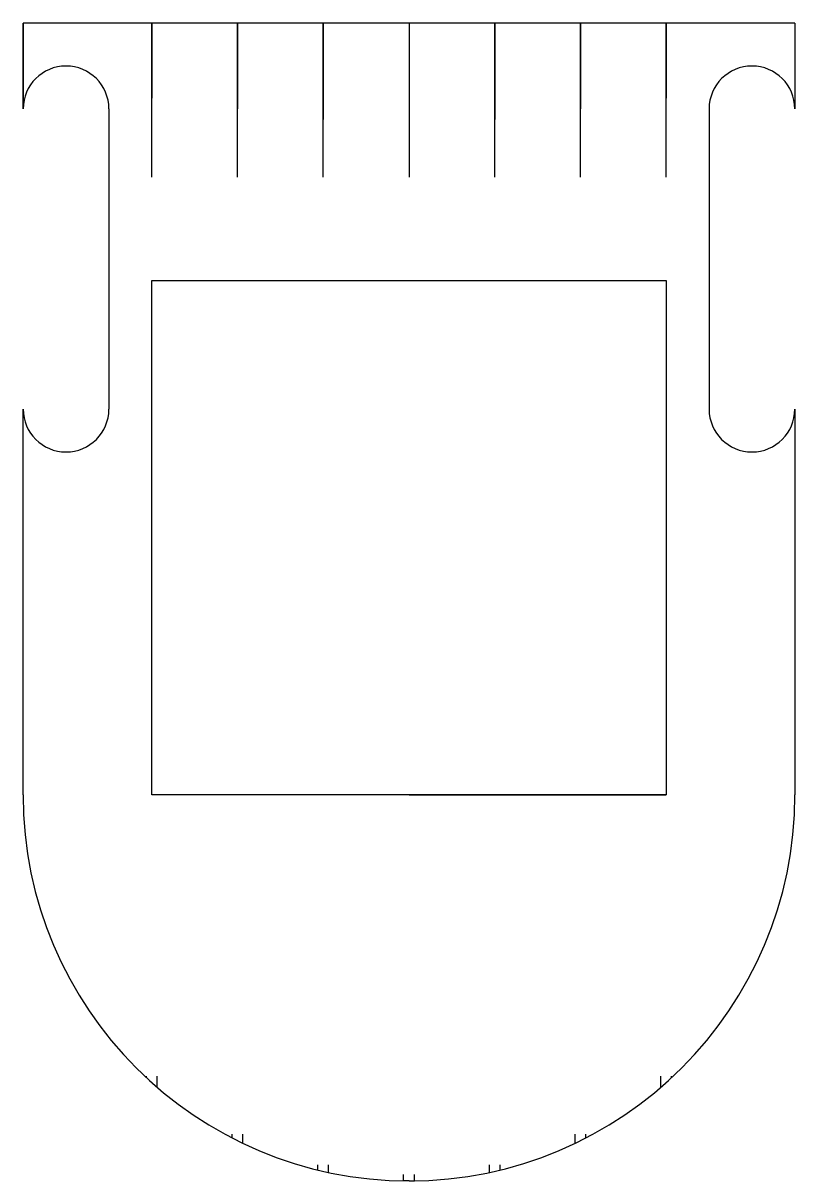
# Model space of a CAD drawing. Header units: centimetres. Extents: x 21.9 to 37.8, y 47.3 to 71.2.
import ezdxf

# ---------------------------------------------------------------- set-up
doc = ezdxf.new("R2010")
doc.units = ezdxf.units.CM
doc.layers.get('0').update_dxf_attribs({"true_color": 0xc2ced6})

msp = doc.modelspace()

# ---------------------------------------------------------------- linework, layer by layer
for p, q in [((37.83684933022541, 71.23354717971623, -0.2875), (21.90684933022541, 71.23354717971623, -0.2875)), ((21.90684933022541, 71.23354717971623, -0.2875), (21.90684933022541, 69.46354717971623, -0.2875)), ((21.90684933022541, 69.46354717971623, -0.2875), (21.90684933022541, 71.23354717971623, -0.2875)), ((24.56184933022541, 71.23354717971623, -0.2875), (24.56184933022541, 69.68479717971623, -0.2875)), ((26.33184933022541, 69.4595231686526, -0.2875), (26.33184933022541, 71.23354717971623, -0.2875)), ((26.33184933022541, 71.23354717971623, -0.2875), (26.33184933022541, 69.46354717971623, -0.2875)), ((28.10184933022541, 71.23354717971623, -0.2875), (28.10184933022541, 69.24229717971623, -0.2875)), ((29.87184933022541, 71.23354717971623, -0.2875), (29.87184933022541, 69.02104717971623, -0.2875)), ((31.6418493302254, 71.23354717971623, -0.2875), (31.6418493302254, 69.24229717971623, -0.2875)), ((33.4118493302254, 71.23354717971623, -0.2875), (33.4118493302254, 69.46354717971623, -0.2875)), ((35.1818493302254, 71.23354717971623, -0.2875), (35.1818493302254, 69.68479717971623, -0.2875)), ((37.83684933022541, 71.23354717971623, -0.2875), (37.83684933022541, 69.46354717971623, -0.2875)), ((37.83684933022541, 71.23354717971623, -0.2875), (37.83684933022541, 69.46354717971623, -0.2875)), ((23.67684933022541, 69.46354717971623, -0.2875), (23.67684933022541, 63.26854717971623, -0.2875)), ((36.06684933022541, 69.46354717971623, -0.2875), (36.06684933022541, 63.26854717971623, -0.2875)), ((24.56184933022541, 55.30354717971623, -0.2875), (24.56184933022541, 65.92354717971622, -0.2875)), ((24.56184933022541, 65.92354717971622, -0.2875), (35.18184933022541, 65.92354717971622, -0.2875)), ((35.18184933022541, 65.92354717971622, -0.2875), (35.18184933022541, 55.30354717971623, -0.2875)), ((21.90684933022541, 55.30354717971623, -0.2875), (21.90684933022541, 63.26854717971623, -0.2875)), ((37.83684933022541, 63.26854717971623, -0.2875), (37.83684933022541, 55.30354717971623, -0.2875)), ((35.18184933022541, 55.30354717971623, -0.2875), (24.56184933022541, 55.30354717971623, -0.2875)), ((29.87184933022541, 55.30354717971623, -0.2875), (35.18184933022541, 55.30354717971623, -0.2875)), ((24.45122433022541, 49.46761969478506, -0.2875), (24.45122433022541, 49.49953669945429, -0.2875)), ((24.67247433022541, 49.26966579130836, -0.2875), (24.67247433022541, 49.49953669945429, -0.2875)), ((35.07122433022541, 49.26966579130835, -0.2875), (35.07122433022541, 49.49953669945429, -0.2875)), ((35.29247433022541, 49.46761969478506, -0.2875), (35.29247433022541, 49.49953669945429, -0.2875)), ((26.22122433022541, 48.22441149028528, -0.2875), (26.22122433022541, 48.30119907247202, -0.2875)), ((26.44247433022541, 48.11462430425186, -0.2875), (26.44247433022541, 48.30119907247202, -0.2875)), ((33.30122433022542, 48.11462430425186, -0.2875), (33.30122433022541, 48.30119907247202, -0.2875)), ((33.52247433022541, 48.22441149028528, -0.2875), (33.52247433022541, 48.30119907247202, -0.2875)), ((27.99122433022541, 47.56374908096876, -0.2875), (27.99122433022541, 47.6704536968742, -0.2875)), ((28.21247433022541, 47.51331614274596, -0.2875), (28.21247433022541, 47.6704536968742, -0.2875)), ((31.53122433022541, 47.51331614274596, -0.2875), (31.53122433022541, 47.6704536968742, -0.2875)), ((31.75247433022541, 47.56374908096876, -0.2875), (31.75247433022541, 47.6704536968742, -0.2875)), ((29.7612243302254, 47.33854717971623, -0.2875), (29.76122433022541, 47.47129717971623, -0.2875)), ((29.87184933022541, 47.33854717971623, -0.2875), (29.7612243302254, 47.33854717971623, -0.2875)), ((29.87184933022541, 47.33854717971623, -0.2875), (29.98247433022541, 47.33854717971624, -0.2875)), ((29.98247433022541, 47.33854717971624, -0.2875), (29.98247433022541, 47.47129717971623, -0.2875))]:
    msp.add_line(p, q)
at = {"extrusion": (0, 0, -1)}
for p, q in [((24.56184933022541, 68.05344521909775, -0.2875), (24.56184933022541, 71.23354717971623, -0.2875)), ((26.3318493302254, 68.05344521909775, -0.2875), (26.33184933022541, 71.23354717971623, -0.2875)), ((28.10184933022541, 68.05344521909775, -0.2875), (28.10184933022541, 71.23354717971623, -0.2875)), ((29.87184933022541, 71.23354717971623, -0.2875), (29.87184933022541, 68.05344521909775, -0.2875)), ((31.6418493302254, 68.05344521909775, -0.2875), (31.6418493302254, 71.23354717971623, -0.2875)), ((33.4118493302254, 68.05344521909775, -0.2875), (33.4118493302254, 71.23354717971623, -0.2875)), ((35.1818493302254, 68.05344521909775, -0.2875), (35.1818493302254, 71.23354717971623, -0.2875))]:
    msp.add_line(p, q, dxfattribs=at)
for centre, radius, start, end in [((22.79184933022541, 69.46354717971623, -0.2875), 0.885, 0, 180), ((36.95184933022541, 69.46354717971623, -0.2875), 0.885, 0, 180), ((22.79184933022541, 63.26854717971623, -0.2875), 0.885, 180, 0), ((36.95184933022541, 63.26854717971623, -0.2875), 0.885, 180, 0), ((29.87184933022541, 55.30354717971623, -0.2875), 7.965, 180, 0)]:
    msp.add_arc(centre, radius, start, end)

doc.saveas('drawing.dxf')
